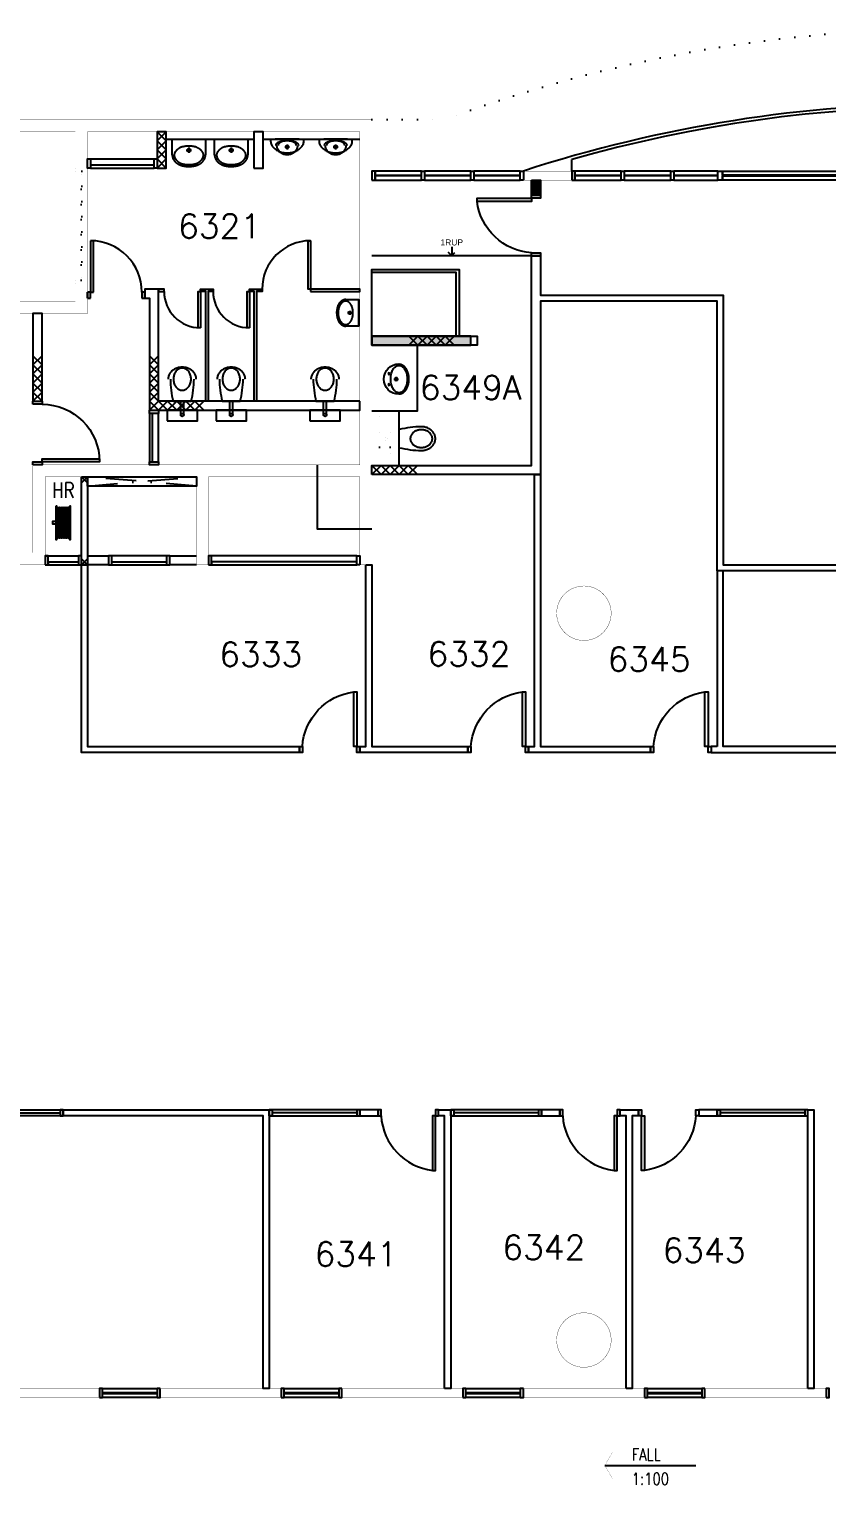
# Model space of a CAD drawing. Header units: millimetres. Extents: x -68474 to 336700, y -113450 to 53663.
# Drawn here: x -15164 to -1986, y 16409 to 40444 of the extents above; entities that cross this region are included whole.
import ezdxf

# ---------------------------------------------------------------- set-up
doc = ezdxf.new("R2010")
doc.units = ezdxf.units.MM
doc.header["$LTSCALE"] = 1000
for name, pattern in [('S3148a$0$DASHDOT', [1, 0.5, -0.25, 0, -0.25]), ('S3148a$0$DOT', [0.25, 0, -0.25]), ('S3148a$0$HIDDEN', [0.375, 0.25, -0.125])]:
    doc.linetypes.add(name, pattern=pattern)
for name, color, linetype in [('S3148a$0$04 - IC STRUCTURAL (LOCK)', 2, 'Continuous'), ('S3148a$0$05 - IC New Built Wall', 3, 'Continuous'), ('S3148a$0$06 - IC New Built Door', 1, 'Continuous'), ('S3148a$0$11', 14, 'Continuous'), ('S3148a$0$17', 1, 'Continuous'), ('S3148a$0$20', 7, 'Continuous'), ('S3148a$0$22', 7, 'Continuous'), ('S3148a$0$23', 7, 'Continuous'), ('S3148a$0$30', 14, 'Continuous'), ('S3148a$0$49', 7, 'Continuous'), ('S3148a$0$56', 7, 'Continuous'), ('S3148a$0$6', 7, 'Continuous'), ('S3148a$0$7', 7, 'Continuous'), ('S3148a$0$ROOM-NO', 4, 'Continuous')]:
    doc.layers.add(name, color=color, linetype=linetype)
doc.styles.add('S3148a$0$ARIAL', font='arial.ttf')
doc.styles.add('S3148a$0$STANDARD', font='SIMPLEX')

# ---------------------------------------------------------------- blocks, each defined once
blk = doc.blocks.new('S3148a$0$INWHB')
at = {"layer": 'S3148a$0$49', "color": 2, "linetype": 'Continuous'}
for p, q in [((-0.0727, 0.1182), (-0.1091, 0.1182)), ((-0.0909, 0.1), (-0.0909, 0.1364)), ((-0.0364, 0), (0.0364, 0)), ((0, 0.0364), (0, -0.0364)), ((0.1091, 0.1182), (0.0727, 0.1182)), ((0.0909, 0.1), (0.0909, 0.1364))]:
    blk.add_line(p, q, dxfattribs=at)
blk.add_lwpolyline([(0.227274, -0.045455, 0.072876), (0.223573, -0.021254, 0.06304), (0.213568, 0.001185, 0.057437), (0.195932, 0.023636, 0.043605), (0.174102, 0.042199, 0.039889), (0.144982, 0.059572, 0.031875), (0.113637, 0.07264, 0.030154), (0.077022, 0.082847, 0.026833), (0.039466, 0.088838, 0.026339), (0, 0.090914, 0.026339), (-0.039466, 0.088838, 0.026833), (-0.077022, 0.082847, 0.030154), (-0.113637, 0.07264, 0.031875), (-0.144982, 0.059572, 0.039889), (-0.174102, 0.042199, 0.043605), (-0.195932, 0.023636, 0.057437), (-0.213568, 0.001185, 0.06304), (-0.223573, -0.021254, 0.072876), (-0.227274, -0.045455, 0.072876), (-0.223573, -0.069656, 0.06304), (-0.213568, -0.092094, 0.057437), (-0.195932, -0.114546, 0.043605), (-0.174102, -0.133108, 0.039889), (-0.144982, -0.150481, 0.031875), (-0.113637, -0.16355, 0.030154), (-0.077022, -0.173757, 0.026833), (-0.039466, -0.179748, 0.026339), (0, -0.181824, 0.026339), (0.039466, -0.179748, 0.026833), (0.077022, -0.173757, 0.030154), (0.113637, -0.16355, 0.031875), (0.144982, -0.150481, 0.039889), (0.174102, -0.133108, 0.043605), (0.195932, -0.114546, 0.057437), (0.213568, -0.092094, 0.06304), (0.223573, -0.069656, 0.072876), (0.227274, -0.045455)], format="xyb", close=True, dxfattribs=at)
blk.add_lwpolyline([(-0.250002, -0.045455, 0.051507), (-0.247782, -0.066455, 0.047964), (-0.241483, -0.086631, 0.045732), (-0.23062, -0.106852, 0.038743), (-0.216508, -0.125001, 0.036374), (-0.197751, -0.14279, 0.030392), (-0.176778, -0.15795, 0.028753), (-0.151573, -0.171974, 0.02488), (-0.125001, -0.183232, 0.023929), (-0.09522, -0.192557, 0.021857), (-0.064705, -0.199126, 0.021427), (-0.032468, -0.203201, 0.020782), (0, -0.204547, 0.020782), (0.032468, -0.203201, 0.021427), (0.064705, -0.199126, 0.021857), (0.09522, -0.192557, 0.023929), (0.125001, -0.183232, 0.02488), (0.151573, -0.171974, 0.028753), (0.176778, -0.15795, 0.030392), (0.197751, -0.14279, 0.036374), (0.216508, -0.125001, 0.038743), (0.23062, -0.106852, 0.045732), (0.241483, -0.086631, 0.047964), (0.247782, -0.066455, 0.051507), (0.250002, -0.045455)], format="xyb", dxfattribs=at)
for centre, radius in [((-0.09091, 0.118183), 0.013636), ((0, 0), 0.022727), ((0.09091, 0.118183), 0.013636)]:
    blk.add_circle(centre, radius, dxfattribs=at)
blk.add_arc((0, -0.045455), 0.250002, 0, 180, dxfattribs=at)
blk = doc.blocks.new('S3148a$0$CHAT15')
at = {"layer": 'S3148a$0$22', "color": 14, "linetype": 'Continuous'}
for points in [[(0, 0), (0.15, 0.15), (0.3, 0), (0.45, 0.15), (0.6, 0), (0.75, 0.15)], [(0, 0.15), (0.15, 0), (0.3, 0.15), (0.45, 0), (0.6, 0.15), (0.75, 0)]]:
    blk.add_lwpolyline(points, dxfattribs=at)
blk = doc.blocks.new('S3148a$0$D1050B')
at = {"layer": 'S3148a$0$30', "color": 14, "linetype": 'Continuous'}
for points in [[(0.05, 0.15), (0.1, 0.15), (0.1, 1.1), (0.05, 1.1)], [(0, 0), (0.05, 0), (0.05, 0.15), (0, 0.15)], [(1, 0), (1.05, 0), (1.05, 0.15), (1, 0.15)]]:
    blk.add_lwpolyline(points, close=True, dxfattribs=at)
blk.add_arc((0.05, 0.15), 0.95, 0, 90, dxfattribs=at)
blk = doc.blocks.new('S3148a$0$URINAL')
at = {"layer": 'S3148a$0$49', "color": 14, "linetype": 'Continuous'}
for p, q in [((0.1974, 0.126), (-0.1974, 0.126)), ((-0.04, 0), (0.04, 0)), ((0, 0.04), (0, -0.04))]:
    blk.add_line(p, q, dxfattribs=at)
for points in [[(-0.273721, 0.119107, 0.048119), (-0.274713, 0.091518, 0.047357), (-0.27049, 0.064232, 0.046233), (-0.260788, 0.03713, 0.041674), (-0.246508, 0.012101, 0.039825), (-0.226759, -0.012176, 0.034711), (-0.203615, -0.033287, 0.033156), (-0.175464, -0.052688, 0.029346), (-0.145101, -0.06845, 0.028353), (-0.110889, -0.081463, 0.026166), (-0.075456, -0.090689, 0.025698), (-0.037933, -0.096404, 0.024996), (-0.000022, -0.0983, 0.024996), (0.03789, -0.096409, 0.025697), (0.075414, -0.090698, 0.026165), (0.110849, -0.081476, 0.028351), (0.145064, -0.068466, 0.029343), (0.17543, -0.052708, 0.033153), (0.203585, -0.033311, 0.034708), (0.226734, -0.012202, 0.039821), (0.246488, 0.012072, 0.04167), (0.260774, 0.0371, 0.04623), (0.270482, 0.0642, 0.047355), (0.274711, 0.091486, 0.04812), (0.273725, 0.119075)], [(0.1908, 0.025, 0.083482), (0.188991, 0.03515, 0.065598), (0.184299, 0.044412, 0.056472), (0.175633, 0.054321, 0.037114), (0.165238, 0.0625, 0.032656), (0.15052, 0.071105, 0.023126), (0.134916, 0.078033, 0.021129), (0.115388, 0.084738, 0.016704), (0.0954, 0.089952, 0.015769), (0.072504, 0.094378, 0.013783), (0.049383, 0.097445, 0.013403), (0.024725, 0.09937, 0.012829), (0, 0.1, 0.012829), (-0.024725, 0.09937, 0.013403), (-0.049383, 0.097445, 0.013783), (-0.072504, 0.094378, 0.015769), (-0.0954, 0.089952, 0.016704), (-0.115388, 0.084738, 0.021129), (-0.134916, 0.078033, 0.023126), (-0.15052, 0.071105, 0.032656), (-0.165238, 0.0625, 0.037114), (-0.175633, 0.054321, 0.056472), (-0.184299, 0.044412, 0.065598), (-0.188991, 0.03515, 0.083482), (-0.1908, 0.025)], [(-0.175, 0.025, 0.038178), (-0.173484, 0.005365, 0.037495), (-0.169037, -0.013823, 0.037046), (-0.161603, -0.03254, 0.035338), (-0.151555, -0.05, 0.034659), (-0.138695, -0.066464, 0.032641), (-0.123744, -0.081066, 0.03198), (-0.106365, -0.094109, 0.030253), (-0.0875, -0.104904, 0.029763), (-0.066836, -0.113626, 0.028649), (-0.045293, -0.119889, 0.028395), (-0.022791, -0.12372, 0.028014), (0, -0.125, 0.028014), (0.022791, -0.12372, 0.028395), (0.045293, -0.119889, 0.028649), (0.066836, -0.113626, 0.029763), (0.0875, -0.104904, 0.030253), (0.106365, -0.094109, 0.03198), (0.123744, -0.081066, 0.032641), (0.138695, -0.066464, 0.034659), (0.151555, -0.05, 0.035338), (0.161603, -0.03254, 0.037046), (0.169037, -0.013823, 0.037495), (0.173484, 0.005365, 0.038178), (0.175, 0.025)], [(0.15, 0.025, 0.065631), (0.14863, 0.035003, 0.05706), (0.144889, 0.044412, 0.052063), (0.138229, 0.054122, 0.039107), (0.129904, 0.0625, 0.035428), (0.118478, 0.071004, 0.027056), (0.106066, 0.078033, 0.025066), (0.090809, 0.084699, 0.020572), (0.075, 0.089952, 0.01956), (0.057052, 0.094366, 0.017395), (0.038823, 0.097445, 0.016967), (0.019455, 0.099368, 0.016322), (0, 0.1, 0.016322), (-0.019455, 0.099368, 0.016967), (-0.038823, 0.097445, 0.017395), (-0.057052, 0.094366, 0.01956), (-0.075, 0.089952, 0.020572), (-0.090809, 0.084699, 0.025066), (-0.106066, 0.078033, 0.027056), (-0.118478, 0.071004, 0.035428), (-0.129904, 0.0625, 0.039107), (-0.138229, 0.054122, 0.052063), (-0.144889, 0.044412, 0.05706), (-0.14863, 0.035003, 0.065631), (-0.15, 0.025)]]:
    blk.add_lwpolyline(points, format="xyb", dxfattribs=at)
blk.add_circle((0, 0), 0.025, dxfattribs=at)
blk = doc.blocks.new('S3148a$0$WHB')
at = {"layer": 'S3148a$0$49', "color": 14, "linetype": 'Continuous'}
for p, q in [((-0.319, -0.18), (-0.231, -0.18)), ((-0.275, -0.1358), (-0.275, -0.224))]:
    blk.add_line(p, q, dxfattribs=at)
blk.add_lwpolyline([(-0.5499, -0.257), (-0.5499, 0), (0, 0), (0, -0.257)], dxfattribs=at)
for points in [[(-0.2749, -0.1127, 0.004239), (-0.289204, -0.113251, 0.002651), (-0.3035, -0.114, 0.003533), (-0.31721, -0.114869, 0.006003), (-0.3309, -0.116, 0.015073), (-0.34193, -0.117427, 0.005128), (-0.3529, -0.1193, 0.012086), (-0.365606, -0.121897, 0.007915), (-0.3782, -0.125, 0.017555), (-0.394382, -0.129857, 0.016389), (-0.4102, -0.1358, 0.012678), (-0.421941, -0.140931, 0.028606), (-0.4332, -0.147, 0.005075), (-0.441524, -0.152288, 0.008504), (-0.4497, -0.1578, 0.002696), (-0.457488, -0.163282, 0.012777), (-0.4651, -0.169, 0.01603), (-0.471331, -0.174302, 0.016779), (-0.4772, -0.18, 0.006146), (-0.482301, -0.18541, 0.012077), (-0.4872, -0.191, 0.004888), (-0.491647, -0.196462, 0.003638), (-0.496, -0.202, 0.008947), (-0.499981, -0.207341, 0.006073), (-0.5038, -0.2128, 0.039408), (-0.506807, -0.218138, 0.017301), (-0.5092, -0.2238, 0.017623), (-0.513063, -0.234644, 0.033372), (-0.5158, -0.2458, 0.018563), (-0.516526, -0.251381, 0.012968), (-0.5169, -0.257, 0.012131), (-0.517005, -0.262402, 0.016663), (-0.5168, -0.2678, 0.029632), (-0.515325, -0.278934, 0.031912), (-0.5125, -0.2898, 0.01542), (-0.510432, -0.295474, 0.017108), (-0.508, -0.301, 0.002382), (-0.505364, -0.306433, 0.00952), (-0.5026, -0.3118, 0.009627), (-0.499383, -0.317448, 0.005168), (-0.496, -0.323, 0.013642), (-0.4923, -0.328605, 0.013648), (-0.4883, -0.334, 0.020386), (-0.483532, -0.339563, 0.012995), (-0.4784, -0.3448, 0.006177), (-0.472406, -0.350518, 0.012992), (-0.4662, -0.356, 0.001911), (-0.459656, -0.361407, -0.00085), (-0.4531, -0.3668, -0.002763), (-0.446549, -0.372299, 0.002623), (-0.44, -0.3778, 0.05247), (-0.430413, -0.38396, 0.00623), (-0.4201, -0.389, 0.021349), (-0.40648, -0.394932, 0.010161), (-0.3925, -0.4, 0.016064), (-0.372847, -0.406015, 0.009991), (-0.3529, -0.411, 0.017366), (-0.335986, -0.414265, 0.012989), (-0.3189, -0.4165, 0.01392), (-0.296931, -0.418207, 0.013692), (-0.2749, -0.4187, 0.012459), (-0.252921, -0.41804, 0.012166), (-0.231, -0.4163, 0.011998), (-0.213873, -0.414128, 0.016069), (-0.1969, -0.411, 0.011274), (-0.176834, -0.406224, 0.025447), (-0.1572, -0.4, 0.011112), (-0.144438, -0.394863, 0.017831), (-0.132, -0.389, 0.002905), (-0.121887, -0.383776, 0.025327), (-0.1121, -0.378, 0.00801), (-0.10424, -0.372551, 0.011565), (-0.0966, -0.3668, 0.003173), (-0.089937, -0.361475, 0.008314), (-0.0834, -0.356, 0.007853), (-0.077264, -0.350493, 0.007586), (-0.0713, -0.3448, 0.011579), (-0.066181, -0.339552, 0.019406), (-0.0614, -0.334, 0.014434), (-0.057382, -0.328617, 0.016024), (-0.0537, -0.323, 0.005126), (-0.050381, -0.31744, 0.007114), (-0.0472, -0.3118, 0.007738), (-0.044393, -0.306429, 0.002848), (-0.0417, -0.301, 0.021656), (-0.039297, -0.295482, 0.014757), (-0.0373, -0.2898, 0.027907), (-0.034472, -0.279028, 0.034296), (-0.033, -0.268, 0.016613), (-0.032856, -0.262501, 0.009533), (-0.033, -0.257, 0.010392), (-0.033345, -0.251385, 0.017332), (-0.034, -0.2458, 0.037977), (-0.036661, -0.234723, 0.020366), (-0.0406, -0.224, 0.016669), (-0.043134, -0.21826, 0.03136), (-0.0462, -0.2128, 0.006089), (-0.049858, -0.207335, 0.01105), (-0.0537, -0.202, 0.005719), (-0.05808, -0.196344, 0.006781), (-0.0626, -0.1908, 0.012108), (-0.067454, -0.185313, 0.005553), (-0.0725, -0.18, 0.016017), (-0.078354, -0.174343, 0.010389), (-0.0845, -0.169, 0.020034), (-0.092125, -0.163162, 0.010765), (-0.1001, -0.1578, 0.013175), (-0.109299, -0.15223, 0.005172), (-0.1187, -0.147, 0.012528), (-0.130085, -0.141168, 0.007684), (-0.1417, -0.1358, 0.017552), (-0.156402, -0.129848, 0.019466), (-0.1715, -0.125, 0.012068), (-0.184124, -0.121804, 0.015156), (-0.1969, -0.1193, 0.00473), (-0.20783, -0.117603, 0.008692), (-0.2188, -0.1162, 0.005092), (-0.232536, -0.114838, 0.0067), (-0.2463, -0.1138, 0.005974), (-0.260594, -0.113101, 0.004448), (-0.2749, -0.1127)], [(-0.5499, -0.257, -0.002263), (-0.549724, -0.267938, 0.036796), (-0.5488, -0.2788, 0.020421), (-0.546385, -0.289895, 0.014498), (-0.5432, -0.3008, 0.010932), (-0.539394, -0.312137, 0.038908), (-0.5345, -0.323, 0.008498), (-0.528085, -0.334012, 0.008482), (-0.5213, -0.3448, -0.000875), (-0.517665, -0.350522, 0.031206), (-0.5137, -0.356, 0.012082), (-0.508833, -0.361474, 0.003111), (-0.5038, -0.3668, 0.003418), (-0.498358, -0.372457, 0.006942), (-0.4928, -0.378, 0.02136), (-0.486346, -0.383668, 0.004577), (-0.4796, -0.389, 0.010329), (-0.472016, -0.394741, 0.020459), (-0.4641, -0.4, 0.011097), (-0.454214, -0.405612, 0.000222), (-0.4442, -0.411, 0.005265), (-0.433797, -0.416491, 0.003486), (-0.4233, -0.4218, 0.03693), (-0.407126, -0.428284, 0.017242), (-0.3903, -0.433, 0.00772), (-0.365676, -0.438744, 0.00623), (-0.3409, -0.4438, 0.007249), (-0.329931, -0.445752, 0.011082), (-0.3189, -0.4473, 0.017141), (-0.296937, -0.44907, 0.013335), (-0.2749, -0.4495, 0.011832), (-0.252918, -0.448864, 0.013868), (-0.231, -0.4471, 0.010346), (-0.219921, -0.445647, 0.007504), (-0.2089, -0.4438, 0.007334), (-0.183976, -0.438946, 0.014721), (-0.1593, -0.433, 0.021098), (-0.143742, -0.427981, 0.016671), (-0.1286, -0.4218, 0.002597), (-0.116958, -0.416588, 0.013831), (-0.1055, -0.411, 0.006107), (-0.095486, -0.405597, 0.013889), (-0.0857, -0.3998, 0.009703), (-0.077806, -0.394602, 0.01659), (-0.0702, -0.389, 0.007376), (-0.063502, -0.383568, 0.018682), (-0.0571, -0.3778, 0.004037), (-0.051612, -0.372338, 0.002917), (-0.0462, -0.3668, 0.003488), (-0.041091, -0.361454, 0.007308), (-0.0361, -0.356, 0.034111), (-0.032062, -0.350644, 0.001258), (-0.0284, -0.345, 0.012547), (-0.021568, -0.33404, 0.008451), (-0.0152, -0.3228, 0.032813), (-0.01028, -0.312022, 0.01499), (-0.0064, -0.3008, 0.017513), (-0.003328, -0.2899, 0.020828), (-0.0011, -0.2788, 0.031844), (-0.000225, -0.267931, -0.001864), (0, -0.257)]]:
    blk.add_lwpolyline(points, format="xyb", dxfattribs=at)
blk.add_circle((-0.274895, -0.179899), 0.0275, dxfattribs=at)
blk = doc.blocks.new('S3148a$0$HAT15')
at = {"layer": 'S3148a$0$22', "color": 14, "linetype": 'Continuous'}
for p, q in [((0, 0), (0.15, 0.15)), ((0, 0.15), (0.15, 0))]:
    blk.add_line(p, q, dxfattribs=at)
blk = doc.blocks.new('S3148a$0$D950A')
at = {"layer": 'S3148a$0$17', "color": 14, "linetype": 'Continuous'}
blk.add_line((0.95, 0.05), (0.95, 0), dxfattribs=at)
at = {"layer": 'S3148a$0$30', "color": 14, "linetype": 'Continuous'}
for p, q in [((0.1, 0.95), (0.05, 0.95)), ((0.05, 0.95), (0.05, 0.1)), ((0.1, 0.1), (0.1, 0.95)), ((0.05, 0.1), (0, 0.1)), ((0, 0.1), (0, 0)), ((0, 0), (0.05, 0)), ((0.05, 0), (0.05, 0.1)), ((0.05, 0.1), (0.1, 0.1)), ((0.95, 0.1), (0.9, 0.1)), ((0.9, 0.1), (0.9, 0)), ((0.9, 0), (0.95, 0)), ((0.95, 0), (0.95, 0.1))]:
    blk.add_line(p, q, dxfattribs=at)
for points in [[(0, 0), (0, 0.1)], [(0.95, 0), (0.95, 0.1)]]:
    blk.add_lwpolyline(points, dxfattribs=at)
blk.add_ellipse((0.05, 0.1), major_axis=(0.601, 0.601), ratio=1, start_param=5.497787, end_param=7.068583, dxfattribs=at)
blk = doc.blocks.new('S3148a$0$HR1')
at = {"layer": 'S3148a$0$56', "color": 1, "linetype": 'Continuous'}
for p, q in [((-0.235, 0.245), (0.235, 0.245)), ((-0.235, 0.215), (0.235, 0.215)), ((-0.235, 0.185), (0.235, 0.185)), ((-0.235, 0.155), (0.235, 0.155)), ((-0.235, 0.125), (0.235, 0.125)), ((-0.235, 0.095), (0.235, 0.095))]:
    blk.add_line(p, q, dxfattribs=at)
for points in [[(-0.275, 0.275), (0.275, 0.275), (0.275, 0.29), (-0.275, 0.29)], [(-0.275, 0.05), (0.275, 0.05), (0.275, 0.065), (-0.275, 0.065)], [(-0.025, 0.05), (0.025, 0.05), (0.025, 0), (-0.025, 0)]]:
    blk.add_lwpolyline(points, close=True, dxfattribs=at)
for centre, start, end in [((-0.235, 0.26), 90, 270), ((-0.235, 0.23), 90, 270), ((0.235, 0.26), 270, 90), ((0.235, 0.23), 270, 90), ((-0.235, 0.2), 90, 270), ((-0.235, 0.17), 90, 270), ((-0.235, 0.14), 90, 270), ((-0.235, 0.11), 90, 270), ((-0.235, 0.08), 90, 270), ((0.235, 0.2), 270, 90), ((0.235, 0.17), 270, 90), ((0.235, 0.14), 270, 90), ((0.235, 0.11), 270, 90), ((0.235, 0.08), 270, 90)]:
    blk.add_arc(centre, 0.015, start, end, dxfattribs=at)
blk = doc.blocks.new('S3148a$0$WC')
at = {"layer": 'S3148a$0$49', "color": 14, "linetype": 'Continuous'}
blk.add_line((-0.15, 0), (0.15, 0), dxfattribs=at)
at = {"layer": 'S3148a$0$49', "color": 14, "linetype": 'S3148a$0$HIDDEN'}
for p, q in [((-0.0249, -0.2251), (-0.0249, 0)), ((0.0251, -0.2251), (0.0251, 0))]:
    blk.add_line(p, q, dxfattribs=at)
at = {"layer": 'S3148a$0$49', "color": 14, "linetype": 'Continuous'}
blk.add_lwpolyline([(0.2332, 0.364901, 0.038902), (0.231178, 0.390581, 0.038109), (0.225258, 0.415655, 0.037587), (0.215343, 0.440149, 0.035627), (0.201971, 0.462951, 0.034853), (0.184819, 0.4845, 0.032579), (0.164927, 0.503564, 0.031843), (0.141753, 0.520632, 0.029932), (0.11665, 0.534728, 0.029397), (0.089106, 0.546139, 0.028181), (0.060431, 0.554319, 0.027906), (0.030451, 0.559328, 0.027494), (0.0001, 0.561001, 0.027494), (-0.030251, 0.559328, 0.027906), (-0.060231, 0.554319, 0.028181), (-0.088906, 0.546139, 0.029397), (-0.11645, 0.534728, 0.029932), (-0.141553, 0.520632, 0.031843), (-0.164727, 0.503564, 0.032579), (-0.184619, 0.4845, 0.034853), (-0.201771, 0.462951, 0.035627), (-0.215143, 0.440149, 0.037587), (-0.225058, 0.415655, 0.038109), (-0.230978, 0.390581, 0.038902), (-0.233, 0.364901)], format="xyb", dxfattribs=at)
blk.add_lwpolyline([(0.0001, 0.548001, 0.054705), (-0.025462, 0.545135, 0.052082), (-0.049869, 0.536959, 0.050414), (-0.073337, 0.523161, 0.045092), (-0.093811, 0.505164, 0.043264), (-0.112103, 0.482153, 0.038783), (-0.126427, 0.456451, 0.037617), (-0.137274, 0.427211, 0.0353), (-0.143781, 0.396696, 0.034916), (-0.145996, 0.364901, 0.034916), (-0.143781, 0.333106, 0.0353), (-0.137274, 0.30259, 0.037617), (-0.126427, 0.27335, 0.038783), (-0.112103, 0.247649, 0.043264), (-0.093811, 0.224638, 0.045092), (-0.073337, 0.206641, 0.050414), (-0.049869, 0.192843, 0.052082), (-0.025462, 0.184667, 0.054705), (0.0001, 0.1818, 0.054705), (0.025662, 0.184667, 0.052082), (0.050069, 0.192843, 0.050414), (0.073537, 0.206641, 0.045092), (0.094011, 0.224638, 0.043264), (0.112303, 0.247649, 0.038783), (0.126627, 0.27335, 0.037617), (0.137474, 0.30259, 0.0353), (0.143981, 0.333106, 0.034916), (0.146196, 0.364901, 0.034916), (0.143981, 0.396696, 0.0353), (0.137474, 0.427211, 0.037617), (0.126627, 0.456451, 0.038783), (0.112303, 0.482153, 0.043264), (0.094011, 0.505164, 0.045092), (0.073537, 0.523161, 0.050414), (0.050069, 0.536959, 0.052082), (0.025662, 0.545135, 0.054705), (0.0001, 0.548001)], format="xyb", close=True, dxfattribs=at)
blk.add_lwpolyline([(-0.2499, -0.3251), (0.2501, -0.3251), (0.2501, -0.1501), (-0.2499, -0.1501)], close=True, dxfattribs=at)
at = {"layer": 'S3148a$0$49', "color": 14, "linetype": 'S3148a$0$HIDDEN'}
blk.add_circle((0.0001, -0.2251), 0.025, dxfattribs=at)
at = {"layer": 'S3148a$0$49', "color": 14, "linetype": 'Continuous'}
for centre, start, end in [((1.535286, 0.397752), 181.087625, 193.279619), ((-1.535086, 0.397752), 346.720381, 358.912375)]:
    blk.add_arc(centre, 1.731561, start, end, dxfattribs=at)
blk = doc.blocks.new('S3148a$0$ARROW')
at = {"layer": 'S3148a$0$7', "color": 3, "linetype": 'Continuous', "const_width": 0.005}
blk.add_lwpolyline([(-0.433, 0.25), (0, 0), (0.433, 0.25)], dxfattribs=at)

msp = doc.modelspace()

# ---------------------------------------------------------------- hatches: boundary and pattern name
at = {"layer": 'S3148a$0$04 - IC STRUCTURAL (LOCK)', "ltscale": 700}
h = msp.add_hatch(color=253, dxfattribs=at)
h.dxf.hatch_style = 1
h.paths.add_polyline_path([(-6864.9, 37950.1), (-6714.9, 37950.1), (-6714.9, 37700.1), (-6864.9, 37700.1)])
h = msp.add_hatch(color=253, dxfattribs=at)
h.dxf.hatch_style = 1
h.paths.add_polyline_path([(-9499.9, 35225.1), (-7864.9, 35225.1), (-7864.9, 35375.1), (-9499.9, 35375.1)])

# ---------------------------------------------------------------- linework, layer by layer
at = {"layer": 'S3148a$0$04 - IC STRUCTURAL (LOCK)', "color": 4, "ltscale": 700}
for points in [[(-6864.9, 37950.1), (-6714.9, 37950.1), (-6714.9, 37700.1), (-6864.9, 37700.1)], [(-9499.9, 35225.1), (-7864.9, 35225.1), (-7864.9, 35375.1), (-9499.9, 35375.1)]]:
    msp.add_lwpolyline(points, close=True, dxfattribs=at)
at = {"layer": 'S3148a$0$04 - IC STRUCTURAL (LOCK)', "color": 1, "ltscale": 700}
for points in [[(-8182.4, 36850.1), (-8182.4, 36700.1), (-8235.4, 36753.1), (-8182.4, 36700.1), (-8129.4, 36753.1)], [(-9499.9, 35375.1), (-9499.9, 36475.1), (-8058, 36475.1), (-8058, 35375.1), (-9499.9, 35375.1)], [(-9499.9, 36475.1), (-8058, 36475.1), (-8058, 35375.1), (-8108, 35375.1), (-8108, 36425.1), (-9499.9, 36425.1), (-9499.9, 36475.1)]]:
    msp.add_lwpolyline(points, dxfattribs=at)
at = {"layer": 'S3148a$0$04 - IC STRUCTURAL (LOCK)', "color": 2, "ltscale": 700}
msp.add_lwpolyline([(-6864.9, 36700.1), (-9499.9, 36700.1)], dxfattribs=at)
at = {"layer": 'S3148a$0$05 - IC New Built Wall', "color": 1, "ltscale": 700}
for points in [[(-21699.9, 22600.1), (-14599.9, 22600.1), (-14599.9, 22500.1), (-21699.9, 22500.1), (-21699.9, 22600.1)], [(-14599.9, 22500.1), (-14599.9, 22600.1), (-14649.9, 22600.1), (-14649.9, 22500.1), (-14599.9, 22500.1)], [(-9699.9, 22600.1), (-11199.9, 22600.1), (-11199.9, 22500.1), (-9699.9, 22500.1), (-9699.9, 22600.1)], [(-11199.9, 22500.1), (-11199.9, 22600.1), (-11149.9, 22600.1), (-11149.9, 22500.1), (-11199.9, 22500.1)], [(-9699.9, 22500.1), (-9699.9, 22600.1), (-9749.9, 22600.1), (-9749.9, 22500.1), (-9699.9, 22500.1)], [(-6699.9, 22600.1), (-8199.9, 22600.1), (-8199.9, 22500.1), (-6699.9, 22500.1), (-6699.9, 22600.1)], [(-8199.9, 22500.1), (-8199.9, 22600.1), (-8149.9, 22600.1), (-8149.9, 22500.1), (-8199.9, 22500.1)], [(-6699.9, 22500.1), (-6699.9, 22600.1), (-6749.9, 22600.1), (-6749.9, 22500.1), (-6699.9, 22500.1)], [(-2299.9, 22600.1), (-3799.9, 22600.1), (-3799.9, 22500.1), (-2299.9, 22500.1), (-2299.9, 22600.1)], [(-3799.9, 22500.1), (-3799.9, 22600.1), (-3749.9, 22600.1), (-3749.9, 22500.1), (-3799.9, 22500.1)], [(-2299.9, 22500.1), (-2299.9, 22600.1), (-2349.9, 22600.1), (-2349.9, 22500.1), (-2299.9, 22500.1)], [(-21649.9, 22550.1), (-14649.9, 22550.1)], [(-9749.9, 22550.1), (-11149.9, 22550.1)], [(-6749.9, 22550.1), (-8149.9, 22550.1)], [(-2349.9, 22550.1), (-3749.9, 22550.1)]]:
    msp.add_lwpolyline(points, dxfattribs=at)
at = {"layer": 'S3148a$0$06 - IC New Built Door', "color": 1}
msp.add_lwpolyline([(-6864.9, 36750.1), (-6714.9, 36750.1), (-6714.9, 36700.1), (-6864.9, 36700.1), (-6864.9, 36750.1, -0.3590449), (-7764.9, 37600.1), (-7764.9, 37650.1), (-6864.9, 37650.1), (-6864.9, 37700.1), (-6714.9, 37700.1), (-6714.9, 37650.1), (-6864.9, 37650.1), (-6864.9, 37600.1), (-7764.9, 37600.1)], format="xyb", dxfattribs=at)
at = {"layer": 'S3148a$0$11', "linetype": 'Continuous'}
for p, q in [((-14300.1, 33050.1), (-14200.1, 33050.1)), ((-14300.1, 31600.1), (-14300.1, 33050.1)), ((-14200.1, 33050.1), (-14200.1, 31600.1)), ((-13850.1, 31750.1), (-13850.1, 31600.1)), ((-13800.1, 31750.1), (-13800.1, 31600.1)), ((-14200.1, 31600.1), (-14300.1, 31600.1))]:
    msp.add_line(p, q, dxfattribs=at)
at = {"layer": 'S3148a$0$11', "linetype": 'S3148a$0$DASHDOT'}
for p, q in [((-14200.1, 32900.1), (-12400.1, 33050.1)), ((-12400.1, 32900.1), (-14200.1, 33050.1))]:
    msp.add_line(p, q, dxfattribs=at)
at = {"layer": 'S3148a$0$11'}
for p, q in [((-14200.1, 31750.1), (-13850.1, 31750.1)), ((-12839.9, 31600.1), (-12839.9, 31750.1)), ((-12839.9, 31750.1), (-12400.1, 31750.1)), ((-13850.1, 31600.1), (-14200.1, 31600.1)), ((-12400.1, 31600.1), (-12839.9, 31600.1))]:
    msp.add_line(p, q, dxfattribs=at)
at = {"layer": 'S3148a$0$11', "linetype": 'Continuous', "const_width": 5}
for points in [[(-18500, 38950.1), (-9500.1, 38950.1), (-9500.1, 31600.1), (-9700.1, 31600.1), (-9700.1, 33050.1), (-12200.1, 33050.1), (-12200.1, 31600.1), (-12400.1, 31600.1), (-12400.1, 33050.1), (-14900.1, 33050.1), (-14900.1, 31600.1), (-15350.1, 31600.1)], [(-15350.1, 31800.1), (-15100.1, 31800.1), (-15100.1, 33250.1), (-9700.1, 33250.1), (-9700.1, 38750.1), (-14200.1, 38750.1), (-14200.1, 35750.1), (-16300.1, 35750.1)]]:
    msp.add_lwpolyline(points, dxfattribs=at)
msp.add_lwpolyline([(-16100.1, 35950.1), (-14400.1, 35950.1), (-14400.1, 38750.1), (-16100.1, 38750.1)], close=True, dxfattribs=at)
at = {"layer": 'S3148a$0$11', "linetype": 'Continuous'}
for points in [[(-13050.1, 38149.9), (-12900.1, 38149.9), (-12900.1, 38749.9), (-13050.1, 38749.9)], [(-9700.1, 34300.1), (-13025.1, 34300.1), (-13025.1, 36150.1), (-13250.1, 36150.1), (-13250.1, 36000.1), (-13175.1, 36000.1), (-13175.1, 34150.1), (-9700.1, 34150.1)], [(-15100.1, 34300.1), (-14950.1, 34300.1), (-14950.1, 35750.1), (-15100.1, 35750.1)], [(-14200.1, 33050.1), (-12400.1, 33050.1), (-12400.1, 32900.1), (-14200.1, 32900.1)]]:
    msp.add_lwpolyline(points, close=True, dxfattribs=at)
at = {"layer": 'S3148a$0$17'}
for points in [[(-9499.9, 33090.1), (-9499.9, 33240.1), (-6864.9, 33240.1), (-6864.9, 36700.1), (-6714.9, 36700.1), (-6714.9, 36050.1), (-3699.9, 36050.1), (-3699.9, 31600.1), (5300.1, 31600.1), (5300.1, 31500.1), (2300.1, 31500.1), (2300.1, 28600.1), (5100.1, 28600.1), (5100.1, 28500.1), (2200.1, 28500.1), (2200.1, 31500.1), (-3799.9, 31500.1), (-3799.9, 35950.1), (-6714.9, 35950.1), (-6714.9, 33090.1)], [(-6714.9, 33090.1), (-6714.9, 28600.1), (-4899.9, 28600.1), (-4899.9, 28500.1), (-6914.9, 28500.1), (-6914.9, 28600.1), (-6814.9, 28600.1), (-6814.9, 33090.1)], [(-14199.9, 31600.1), (-14199.9, 28600.1), (-10699.9, 28600.1), (-10699.9, 28500.1), (-14299.9, 28500.1), (-14299.9, 28600.1), (-14299.9, 28600.1), (-14299.9, 31600.1)], [(-3799.9, 28600.1), (-3899.9, 28600.1), (-3899.9, 28500.1), (-3699.9, 28500.1), (1100.1, 28500.1), (1100.1, 28600.1), (-3699.9, 28600.1), (-3699.9, 31500.1), (-3799.9, 31500.1)], [(-11199.9, 22600.1), (-11199.9, 18000.1), (-11299.9, 18000.1), (-11299.9, 22500.1), (-14599.9, 22500.1), (-14599.9, 22600.1)], [(-9699.9, 22600.1), (-9699.9, 22500.1), (-9399.9, 22500.1), (-9399.9, 22600.1)], [(-8299.9, 18000.1), (-8299.9, 22500.1), (-8399.9, 22500.1), (-8399.9, 22600.1), (-8199.9, 22600.1), (-8199.9, 18000.1)], [(-6699.9, 22600.1), (-6699.9, 22500.1), (-6399.9, 22500.1), (-6399.9, 22600.1)], [(-5299.9, 18000.1), (-5299.9, 22500.1), (-5399.9, 22500.1), (-5399.9, 22600.1), (-5099.9, 22600.1), (-5099.9, 22500.1), (-5199.9, 22500.1), (-5199.9, 18000.1)], [(-4099.9, 22600.1), (-4099.9, 22500.1), (-3799.9, 22500.1), (-3799.9, 22600.1)], [(-2299.9, 18000.1), (-2299.9, 22600.1), (-2199.9, 22600.1), (-2199.9, 18000.1)]]:
    msp.add_lwpolyline(points, close=True, dxfattribs=at)
for points in [[(-9500.1, 34140.1), (-8750.1, 34140.1), (-8750.1, 35225.1)], [(-9500.1, 32190.1), (-10399.9, 32190.1), (-10399.9, 33250.1)], [(-9599.9, 31600.1), (-9499.9, 31600.1), (-9499.9, 28600.1), (-7914.9, 28600.1), (-7914.9, 28500.1), (-9699.9, 28500.1), (-9699.9, 28600.1), (-9599.9, 28600.1), (-9599.9, 31600.1)]]:
    msp.add_lwpolyline(points, dxfattribs=at)
for points in [[(-10649.9, 28600.1), (-10649.9, 28500.1), (-10699.9, 28500.1), (-10699.9, 28600.1), (-10649.9, 28600.1, -0.3590449), (-9799.9, 29500.1), (-9749.9, 29500.1), (-9749.9, 28600.1), (-9699.9, 28600.1), (-9699.9, 28500.1), (-9749.9, 28500.1), (-9749.9, 28600.1), (-9799.9, 28600.1), (-9799.9, 29500.1)], [(-7864.9, 28600.1), (-7864.9, 28500.1), (-7914.9, 28500.1), (-7914.9, 28600.1), (-7864.9, 28600.1, -0.3590449), (-7014.9, 29500.1), (-6964.9, 29500.1), (-6964.9, 28600.1), (-6914.9, 28600.1), (-6914.9, 28500.1), (-6964.9, 28500.1), (-6964.9, 28600.1), (-7014.9, 28600.1), (-7014.9, 29500.1)], [(-4849.9, 28600.1), (-4849.9, 28500.1), (-4899.9, 28500.1), (-4899.9, 28600.1), (-4849.9, 28600.1, -0.3590449), (-3999.9, 29500.1), (-3949.9, 29500.1), (-3949.9, 28600.1), (-3899.9, 28600.1), (-3899.9, 28500.1), (-3949.9, 28500.1), (-3949.9, 28600.1), (-3999.9, 28600.1), (-3999.9, 29500.1)], [(-9349.9, 22500.1), (-9349.9, 22600.1), (-9399.9, 22600.1), (-9399.9, 22500.1), (-9349.9, 22500.1, 0.3590449), (-8499.9, 21600.1), (-8449.9, 21600.1), (-8449.9, 22500.1), (-8399.9, 22500.1), (-8399.9, 22600.1), (-8449.9, 22600.1), (-8449.9, 22500.1), (-8499.9, 22500.1), (-8499.9, 21600.1)], [(-6349.9, 22500.1), (-6349.9, 22600.1), (-6399.9, 22600.1), (-6399.9, 22500.1), (-6349.9, 22500.1, 0.3590449), (-5499.9, 21600.1), (-5449.9, 21600.1), (-5449.9, 22500.1), (-5399.9, 22500.1), (-5399.9, 22600.1), (-5449.9, 22600.1), (-5449.9, 22500.1), (-5499.9, 22500.1), (-5499.9, 21600.1)], [(-4149.9, 22500.1), (-4149.9, 22600.1), (-4099.9, 22600.1), (-4099.9, 22500.1), (-4149.9, 22500.1, -0.3590449), (-4999.9, 21600.1), (-5049.9, 21600.1), (-5049.9, 22500.1), (-5099.9, 22500.1), (-5099.9, 22600.1), (-5049.9, 22600.1), (-5049.9, 22500.1), (-4999.9, 22500.1), (-4999.9, 21600.1)]]:
    msp.add_lwpolyline(points, format="xyb", dxfattribs=at)
at = {"layer": 'S3148a$0$20', "linetype": 'Continuous', "const_width": 5}
for points in [[(-6999.9, 37950.1), (-6199.9, 37950.1), (-6199.9, 38100.1), (-6999.9, 38100.1)], [(-16000, 17850.1), (-13999.9, 17850.1), (-13999.9, 18000.1), (-16000, 18000.1)], [(-13000, 17850.1), (-10999.9, 17850.1), (-10999.9, 18000.1), (-13000, 18000.1)], [(-10000, 17850.1), (-7999.9, 17850.1), (-7999.9, 18000.1), (-10000, 18000.1)], [(-7000, 17850.1), (-4999.9, 17850.1), (-4999.9, 18000.1), (-7000, 18000.1)], [(-3999.9, 17850.1), (-1999.8, 17850.1), (-1999.8, 18000.1), (-3999.9, 18000.1)]]:
    msp.add_lwpolyline(points, close=True, dxfattribs=at)
at = {"layer": 'S3148a$0$20', "linetype": 'Continuous'}
msp.add_lwpolyline([(-9500.1, 35375.1), (-7765.1, 35375.1), (-7765.1, 35225.1), (-9500.1, 35225.1)], close=True, dxfattribs=at)
at = {"layer": 'S3148a$0$23', "linetype": 'S3148a$0$DOT'}
msp.add_line((-9500.3, 38950.1), (-8303.1, 38950.1), dxfattribs=at)
at = {"layer": 'S3148a$0$23', "linetype": 'Continuous'}
msp.add_line((-6199.9, 38100.1), (-6199.9, 38290), dxfattribs=at)
at = {"layer": 'S3148a$0$23', "linetype": 'S3148a$0$DOT'}
for points in [[(-14200.1, 38149.9), (-14400.1, 38149.9), (-14400.1, 38099.9), (-14200.1, 38099.9)], [(-14305.1, 38099.9), (-14295.1, 38099.9), (-14295.1, 36299.9), (-14305.1, 36299.9)], [(-14200.1, 36299.9), (-14400.1, 36299.9), (-14400.1, 36249.9), (-14200.1, 36249.9)]]:
    msp.add_lwpolyline(points, close=True, dxfattribs=at)
at = {"layer": 'S3148a$0$23', "linetype": 'Continuous'}
for points in [[(-9499.9, 37950.1), (-9449.9, 37950.1), (-9449.9, 38100.1), (-9499.9, 38100.1)], [(-9449.9, 38030.1), (-8683.3, 38030.1), (-8683.3, 38100.1), (-9449.9, 38100.1)], [(-9449.8, 37950.1), (-8683.2, 37950.1), (-8683.2, 38020.1), (-9449.8, 38020.1)], [(-8633.2, 37950.1), (-8683.2, 37950.1), (-8683.2, 38100.1), (-8633.2, 38100.1)], [(-8633.2, 38030.1), (-7866.6, 38030.1), (-7866.6, 38100.1), (-8633.2, 38100.1)], [(-8633.2, 37950.1), (-7866.6, 37950.1), (-7866.6, 38020.1), (-8633.2, 38020.1)], [(-7816.6, 37950.1), (-7866.6, 37950.1), (-7866.6, 38100.1), (-7816.6, 38100.1)], [(-7816.6, 38030.1), (-7050, 38030.1), (-7050, 38100.1), (-7816.6, 38100.1)], [(-7816.5, 37950.1), (-7049.9, 37950.1), (-7049.9, 38020.1), (-7816.5, 38020.1)], [(-6999.9, 37950.1), (-7049.9, 37950.1), (-7049.9, 38100.1), (-6999.9, 38100.1)], [(-6199.9, 37950.1), (-6149.9, 37950.1), (-6149.9, 38100.1), (-6199.9, 38100.1)], [(-6149.9, 38030.1), (-5383.3, 38030.1), (-5383.3, 38100.1), (-6149.9, 38100.1)], [(-6149.8, 37950.1), (-5383.2, 37950.1), (-5383.2, 38020.1), (-6149.8, 38020.1)], [(-5333.2, 37950.1), (-5383.2, 37950.1), (-5383.2, 38100.1), (-5333.2, 38100.1)], [(-5333.2, 38030.1), (-4566.6, 38030.1), (-4566.6, 38100.1), (-5333.2, 38100.1)], [(-5333.2, 37950.1), (-4566.6, 37950.1), (-4566.6, 38020.1), (-5333.2, 38020.1)], [(-4516.6, 37950.1), (-4566.6, 37950.1), (-4566.6, 38100.1), (-4516.6, 38100.1)], [(-4516.6, 38030.1), (-3789.9, 38030.1), (-3789.9, 38100.1), (-4516.6, 38100.1)], [(-4516.5, 37950.1), (-3789.9, 37950.1), (-3789.9, 38020.1), (-4516.5, 38020.1)], [(-3709.9, 37950.1), (-3789.9, 37950.1), (-3789.9, 38100.1), (-3709.9, 38100.1)], [(-3709.9, 38100.1), (3700.1, 38100.1), (3700.1, 38030.1), (-3709.9, 38030.1)], [(-13999.8, 17850.2), (-13949.8, 17850.2), (-13949.8, 18000.2), (-13999.8, 18000.2)], [(-13049.9, 17930), (-13949.8, 17930), (-13949.8, 18000.1), (-13049.9, 18000.1)], [(-13049.9, 17850.1), (-13949.8, 17850.1), (-13949.8, 17920.2), (-13049.9, 17920.2)], [(-12999.9, 18000.1), (-13049.9, 18000.1), (-13049.9, 17850.1), (-12999.9, 17850.1)], [(-10999.8, 17850.2), (-10949.8, 17850.2), (-10949.8, 18000.2), (-10999.8, 18000.2)], [(-10049.9, 17930), (-10949.8, 17930), (-10949.8, 18000.1), (-10049.9, 18000.1)], [(-10049.9, 17850.1), (-10949.8, 17850.1), (-10949.8, 17920.2), (-10049.9, 17920.2)], [(-9999.9, 18000.1), (-10049.9, 18000.1), (-10049.9, 17850.1), (-9999.9, 17850.1)], [(-7999.8, 17850.2), (-7949.8, 17850.2), (-7949.8, 18000.2), (-7999.8, 18000.2)], [(-7049.9, 17930), (-7949.8, 17930), (-7949.8, 18000.1), (-7049.9, 18000.1)], [(-7049.9, 17850.1), (-7949.8, 17850.1), (-7949.8, 17920.2), (-7049.9, 17920.2)], [(-6999.9, 18000.1), (-7049.9, 18000.1), (-7049.9, 17850.1), (-6999.9, 17850.1)], [(-4999.8, 17850.2), (-4949.8, 17850.2), (-4949.8, 18000.2), (-4999.8, 18000.2)], [(-4049.9, 17930), (-4949.8, 17930), (-4949.8, 18000.1), (-4049.9, 18000.1)], [(-4049.9, 17850.1), (-4949.8, 17850.1), (-4949.8, 17920.2), (-4049.9, 17920.2)], [(-3999.9, 18000.1), (-4049.9, 18000.1), (-4049.9, 17850.1), (-3999.9, 17850.1)], [(-1999.8, 17850.1), (-1949.8, 17850.1), (-1949.8, 18000.1), (-1999.8, 18000.1)]]:
    msp.add_lwpolyline(points, close=True, dxfattribs=at)
msp.add_lwpolyline([(-1239.9, 37950.1), (-3709.9, 37950.1), (-3709.9, 38020.1), (3700.1, 38020.1), (3700.1, 37950.1), (1290.1, 37950.1)], dxfattribs=at)
at = {"layer": 'S3148a$0$23', "linetype": 'S3148a$0$DOT'}
msp.add_arc((0.1, 16618.8), 23825, 69.60315, 110.39608, dxfattribs=at)
at = {"layer": 'S3148a$0$23', "linetype": 'Continuous'}
for centre, radius, start, end in [((0.1, 16568.8), 22640.6, 71.99024, 108.00976), ((0.1, 16618.8), 22540.6, 74.03446, 105.96554)]:
    msp.add_arc(centre, radius, start, end, dxfattribs=at)
at = {"layer": 'S3148a$0$30', "linetype": 'Continuous'}
for p, q in [((-14150.1, 38299.9), (-13100.1, 38299.9)), ((-13025.1, 33300.1), (-13025.1, 34100.1)), ((-14900.1, 31750.1), (-14350.1, 31750.1)), ((-9750.1, 31750.1), (-12200.1, 31750.1)), ((-14850.1, 31650.1), (-14850.1, 31600.1)), ((-14850.1, 31650.1), (-14350.1, 31650.1)), ((-14850.1, 31600.1), (-14350.1, 31600.1)), ((-13800.1, 31650.1), (-12889.9, 31650.1))]:
    msp.add_line(p, q, dxfattribs=at)
at = {"layer": 'S3148a$0$30'}
for p, q in [((-12839.9, 31750.1), (-13850.1, 31750.1)), ((-12889.9, 31600.1), (-12889.9, 31750.1)), ((-13850.1, 31600.1), (-12839.9, 31600.1))]:
    msp.add_line(p, q, dxfattribs=at)
at = {"layer": 'S3148a$0$30', "linetype": 'Continuous'}
for points in [[(-14150.1, 38149.9), (-14200.1, 38149.9), (-14200.1, 38299.9), (-14150.1, 38299.9)], [(-13050.1, 38149.9), (-13100.1, 38149.9), (-13100.1, 38299.9), (-13050.1, 38299.9)], [(-14150.1, 38149.9), (-13100.1, 38149.9), (-13100.1, 38199.9), (-14150.1, 38199.9)], [(-10515.2, 36149.8), (-10553.2, 36149.8), (-10553.2, 36949.8), (-10515.2, 36949.8)], [(-13025.1, 36112.1), (-12934.7, 36112.1), (-12934.7, 36150.1), (-13025.1, 36150.1)], [(-12334.7, 35512.1), (-12372.7, 35512.1), (-12372.7, 36112.1), (-12334.7, 36112.1)], [(-11525.2, 35512.1), (-11563.2, 35512.1), (-11563.2, 36112.1), (-11525.2, 36112.1)], [(-10515.2, 36112.1), (-9700.1, 36112.1), (-9700.1, 36150.1), (-10515.2, 36150.1)], [(-13175.1, 34150.1), (-13025.1, 34150.1), (-13025.1, 34100.1), (-13175.1, 34100.1)], [(-13175.1, 33300.1), (-13125.1, 33300.1), (-13125.1, 34100.1), (-13175.1, 34100.1)], [(-13175.1, 33300.1), (-13025.1, 33300.1), (-13025.1, 33250.1), (-13175.1, 33250.1)], [(-14900.1, 31600.1), (-14850.1, 31600.1), (-14850.1, 31750.1), (-14900.1, 31750.1)], [(-14350.1, 31600.1), (-14300.1, 31600.1), (-14300.1, 31750.1), (-14350.1, 31750.1)], [(-12200.1, 31600.1), (-12150.1, 31600.1), (-12150.1, 31750.1), (-12200.1, 31750.1)], [(-9700.1, 31600.1), (-9750.1, 31600.1), (-9750.1, 31750.1), (-9700.1, 31750.1)], [(-12150.1, 31600.1), (-9750.1, 31600.1), (-9750.1, 31650.1), (-12150.1, 31650.1)]]:
    msp.add_lwpolyline(points, close=True, dxfattribs=at)
for points in [[(-12244.1, 34300.1), (-12244.1, 36112.1), (-12334.7, 36112.1), (-12334.7, 36150.1), (-12125.2, 36150.1), (-12125.2, 36112.1), (-12206.1, 36112.1), (-12206.1, 34300.1)], [(-11444.1, 34300.1), (-11444.1, 36112.1), (-11525.2, 36112.1), (-11525.2, 36150.1), (-11315.2, 36150.1), (-11315.2, 36112.1), (-11406.1, 36112.1), (-11406.1, 34300.1)]]:
    msp.add_lwpolyline(points, dxfattribs=at)
for centre, radius, start, end in [((-10515.2, 36149.8), 800, 90, 179.97851), ((-12334.7, 36112.1), 600, 180, 270), ((-11525.2, 36112.1), 600, 180, 270)]:
    msp.add_arc(centre, radius, start, end, dxfattribs=at)
at = {"layer": 'S3148a$0$49', "linetype": 'Continuous'}
for p, q in [((-12900.1, 38624.9), (-11450.1, 38624.9)), ((-11300.1, 38624.9), (-9700.1, 38624.9)), ((-9050.1, 33240.1), (-9050.1, 34140.1))]:
    msp.add_line(p, q, dxfattribs=at)
at = {"layer": 'S3148a$0$49', "linetype": 'S3148a$0$DOT'}
for p, q in [((-9375.2, 33540.1), (-9375.2, 34040.1)), ((-9375.2, 34040.1), (-9200.2, 34040.1)), ((-9200.2, 33540.1), (-9200.2, 34040.1)), ((-9275.2, 33707.8), (-9050.2, 33707.8)), ((-9275.2, 33657.8), (-9050.2, 33657.8)), ((-9200.2, 33432.8), (-9375.2, 33432.8))]:
    msp.add_line(p, q, dxfattribs=at)
at = {"layer": 'S3148a$0$49', "linetype": 'Continuous'}
msp.add_lwpolyline([(-11450.1, 38149.9), (-11300.1, 38149.9), (-11300.1, 38749.9), (-11450.1, 38749.9)], close=True, dxfattribs=at)
for points in [[(-8685.2, 33828.9, 0.026073), (-8709, 33827.6, 0.026561), (-8732.6, 33823.9, 0.026886), (-8755.1, 33817.8, 0.028353), (-8776.8, 33809.3, 0.029006), (-8796.4, 33798.8, 0.0314), (-8814.7, 33786.1, 0.032343), (-8830.3, 33771.9, 0.035345), (-8843.8, 33755.8, 0.036397), (-8854.2, 33738.9, 0.03913), (-8862.1, 33720.6, 0.03988), (-8866.7, 33701.9, 0.041026), (-8868.3, 33682.8, 0.041026), (-8866.7, 33663.6, 0.03988), (-8862.1, 33644.9, 0.03913), (-8854.2, 33626.6, 0.036397), (-8843.8, 33609.7, 0.035345), (-8830.3, 33593.6, 0.032343), (-8814.7, 33579.4, 0.0314), (-8796.4, 33566.7, 0.029006), (-8776.8, 33556.2, 0.028353), (-8755.1, 33547.7, 0.026886), (-8732.6, 33541.6, 0.026561), (-8709, 33537.9, 0.026073), (-8685.2, 33536.7)], [(-8685.2, 33486.7, 0.027494), (-8654.9, 33488.3, 0.027906), (-8624.9, 33493.3, 0.028181), (-8596.2, 33501.5, 0.029397), (-8568.7, 33512.9, 0.029932), (-8543.6, 33527, 0.031843), (-8520.4, 33544.1, 0.032579), (-8500.5, 33563.2, 0.034853), (-8483.3, 33584.7, 0.035627), (-8470, 33607.5, 0.037587), (-8460, 33632, 0.038109), (-8454.1, 33657.1, 0.038902), (-8452.1, 33682.8, 0.038902), (-8454.1, 33708.4, 0.038109), (-8460, 33733.5, 0.037587), (-8470, 33758, 0.035627), (-8483.3, 33780.8, 0.034853), (-8500.5, 33802.4, 0.032579), (-8520.4, 33821.4, 0.031843), (-8543.6, 33838.5, 0.029932), (-8568.7, 33852.6, 0.029397), (-8596.2, 33864, 0.028181), (-8624.9, 33872.2, 0.027906), (-8654.9, 33877.2, 0.027494), (-8685.2, 33878.9)], [(-8685.2, 33536.7, 0.026073), (-8661.4, 33537.9, 0.026561), (-8637.8, 33541.6, 0.026886), (-8615.3, 33547.7, 0.028353), (-8593.7, 33556.2, 0.029006), (-8574, 33566.7, 0.0314), (-8555.7, 33579.4, 0.032343), (-8540.2, 33593.6, 0.035345), (-8526.6, 33609.7, 0.036397), (-8516.2, 33626.6, 0.03913), (-8508.3, 33644.9, 0.03988), (-8503.7, 33663.6, 0.041026), (-8502.1, 33682.8, 0.041026), (-8503.7, 33701.9, 0.03988), (-8508.3, 33720.6, 0.03913), (-8516.2, 33738.9, 0.036397), (-8526.6, 33755.8, 0.035345), (-8540.2, 33771.9, 0.032343), (-8555.7, 33786.1, 0.0314), (-8574, 33798.8, 0.029006), (-8593.7, 33809.3, 0.028353), (-8615.3, 33817.8, 0.026886), (-8637.8, 33823.9, 0.026561), (-8661.4, 33827.6, 0.026073), (-8685.2, 33828.9)]]:
    msp.add_lwpolyline(points, format="xyb", dxfattribs=at)
at = {"layer": 'S3148a$0$49', "linetype": 'S3148a$0$DOT'}
msp.add_circle((-9275.2, 33682.8), 25, dxfattribs=at)
at = {"layer": 'S3148a$0$49', "linetype": 'Continuous'}
for centre, start, end in [((-8652.4, 32147.6), 91.08762, 103.27962), ((-8652.4, 35217.9), 256.72038, 268.91238)]:
    msp.add_arc(centre, 1731.6, start, end, dxfattribs=at)
at = {"layer": 'S3148a$0$6', "linetype": 'Continuous', "const_width": 5}
for points in [[(-5549.9, 30800.1, 1), (-6449.9, 30800.1, 1)], [(-5549.9, 18800.1, 1), (-6449.9, 18800.1, 1)]]:
    msp.add_lwpolyline(points, format="xyb", close=True, dxfattribs=at)
at = {"layer": 'S3148a$0$7', "color": 3, "linetype": 'Continuous'}
msp.add_line((-5654.1, 16730.5), (-4152.2, 16730.5), dxfattribs=at)

# ---------------------------------------------------------------- block references
at = {"zscale": 1000}
for name, p, xscale, yscale in [('S3148a$0$HAT15', (-13050.1, 38599.9), 999.9979999999999, 999.9979999999999), ('S3148a$0$HAT15', (-13050.1, 38449.9), 999.9979999999999, 999.9979999999999), ('S3148a$0$WHB', (-12250.2, 38624.8), 999.994, 999.994), ('S3148a$0$WHB', (-11550.3, 38624.8), 999.994, 999.994), ('S3148a$0$URINAL', (-10900.2, 38498.8), 999.9979999999999, 999.9979999999999), ('S3148a$0$URINAL', (-10100.2, 38498.8), 999.9979999999999, 999.9979999999999), ('S3148a$0$HAT15', (-13050.1, 38299.9), 999.9979999999999, 999.9979999999999), ('S3148a$0$HAT15', (-13050.1, 38149.9), 999.9979999999999, 999.9979999999999), ('S3148a$0$CHAT15', (-8890.1, 35225.1), 999.9979999999999, 999.9979999999999), ('S3148a$0$HAT15', (-15100.1, 34900.1), 999.9979999999999, 999.9979999999999), ('S3148a$0$HAT15', (-15100.1, 34750.1), 999.9979999999999, 999.9979999999999), ('S3148a$0$HAT15', (-13175.1, 34900.1), 999.9979999999999, 999.9979999999999), ('S3148a$0$HAT15', (-13175.1, 34750.1), 999.9979999999999, 999.9979999999999), ('S3148a$0$WC', (-12634.8, 34300.1), 999.9979999999999, 999.9979999999999), ('S3148a$0$WC', (-11825.3, 34300.1), 999.9979999999999, 999.9979999999999), ('S3148a$0$WC', (-10275.1, 34300.2), 999.9979999999999, 999.9979999999999), ('S3148a$0$HAT15', (-15100.1, 34600.1), 999.9979999999999, 999.9979999999999), ('S3148a$0$HAT15', (-13175.1, 34600.1), 999.9979999999999, 999.9979999999999), ('S3148a$0$HAT15', (-15100.1, 34450.1), 999.9979999999999, 999.9979999999999), ('S3148a$0$HAT15', (-15100.1, 34300.1), 999.9979999999999, 999.9979999999999), ('S3148a$0$HAT15', (-13175.1, 34450.1), 999.9979999999999, 999.9979999999999), ('S3148a$0$HAT15', (-13175.1, 34300.1), 999.9979999999999, 999.9979999999999), ('S3148a$0$HAT15', (-13175.1, 34150.1), 999.9979999999999, 999.9979999999999), ('S3148a$0$HAT15', (-13025.1, 34150.1), 999.9979999999999, 999.9979999999999), ('S3148a$0$HAT15', (-12875.1, 34150.1), 999.9979999999999, 999.9979999999999), ('S3148a$0$HAT15', (-12725.1, 34150.1), 999.9979999999999, 999.9979999999999), ('S3148a$0$HAT15', (-12575.1, 34150.1), 999.9979999999999, 999.9979999999999), ('S3148a$0$HAT15', (-12425.1, 34150.1), 999.9979999999999, 999.9979999999999), ('S3148a$0$CHAT15', (-9500.1, 33090.1), 999.9979999999999, 999.9979999999999)]:
    msp.add_blockref(name, p, dxfattribs=dict(at, xscale=xscale, yscale=yscale))
for name, p, xscale, yscale, zscale, rotation in [('S3148a$0$WHB', (-9724.4, 35539.7), 799.9952000000001, 799.9952000000001, 800, 270), ('S3148a$0$INWHB', (-9100.2, 34665.3), 999.994, -999.994, 1000, 270), ('S3148a$0$HAT15', (-14300.1, 33050.1), 666.664, 666.664, 1000, 270), ('S3148a$0$HR1', (-14771.6, 32293), 999.9979999999999, 999.9979999999999, 1000, 270), ('S3148a$0$HAT15', (-14200.1, 31600.1), 666.664, 666.664, 1000, 90), ('S3148a$0$ARROW', (-5654.1, 16730.5), 499.999, 499.999, 1000, 270)]:
    msp.add_blockref(name, p, dxfattribs=dict(xscale=xscale, yscale=yscale, zscale=zscale, rotation=rotation))
at = {"layer": 'S3148a$0$30', "xscale": 999.9979999999999, "yscale": 999.9979999999999, "zscale": 1000}
msp.add_blockref('S3148a$0$D950A', (-14200.1, 36000.1), dxfattribs=at)
at = {"layer": 'S3148a$0$30', "xscale": 999.9979999999999, "yscale": -999.9979999999999, "zscale": 1000, "rotation": 90}
msp.add_blockref('S3148a$0$D1050B', (-15100.1, 33250.1), dxfattribs=at)

# ---------------------------------------------------------------- texts
at = {"layer": 'S3148a$0$04 - IC STRUCTURAL (LOCK)', "color": 1, "ltscale": 700, "insert": (-8182.4, 36921.3), "char_height": 100, "attachment_point": 5, "style": 'S3148a$0$ARIAL'}
msp.add_mtext_dynamic_manual_height_columns('1RUP', width=451.271, gutter_width=8562.9, heights=[0], dxfattribs=at)
at = {"layer": 'S3148a$0$56', "linetype": 'Continuous', "style": 'S3148a$0$STANDARD', "width": 0.8}
msp.add_text('HR', height=250, dxfattribs=at).set_placement((-14780.4, 32705.8))
at = {"layer": 'S3148a$0$7', "color": 3, "linetype": 'Continuous', "style": 'S3148a$0$STANDARD', "width": 0.8}
for s, p in [('FALL', (-5210.6, 16808.8)), ('1:100', (-5210.6, 16408.8))]:
    msp.add_text(s, height=200, dxfattribs=at).set_placement(p)
at = {"layer": 'S3148a$0$ROOM-NO', "style": 'S3148a$0$STANDARD'}
for s, p in [('6321', (-12702.6, 36991.1)), ('6349A', (-8710.3, 34326.4)), ('6333', (-12024, 29921)), ('6332', (-8583.9, 29928.5)), ('6345', (-5608.5, 29841.6)), ('6342', (-7347.2, 20130.1)), ('6343', (-4701.1, 20082.6)), ('6341', (-10449, 20019))]:
    msp.add_text(s, height=400, dxfattribs=at).set_placement(p)

doc.saveas('drawing.dxf')
